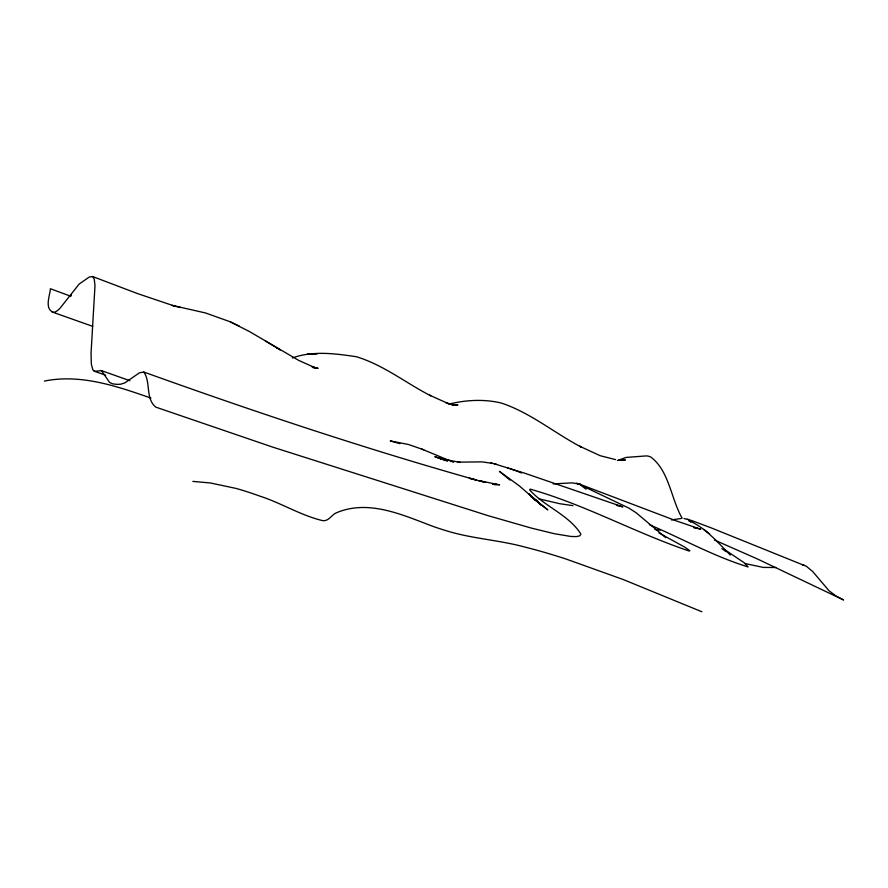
<?xml version="1.0" encoding="UTF-8"?>
<svg xmlns="http://www.w3.org/2000/svg" width="888" height="888" viewBox="0 0 888 888"><rect width="100%" height="100%" fill="white"/><g stroke="black" fill="none" stroke-linecap="round" stroke-linejoin="round"><path stroke-width="1.33" d="M617.426 460.517L626.151 457.42L646.464 455.888A58.941 28.66 -70.2 0 1 650.638 456.92C669.33 470.784 670.895 498.679 682.139 518.204M292.319 357.975C312.754 350.516 335.387 353.613 356.377 356.721C383.405 364.901 405.894 383.039 430.758 395.804L429.426 395.105L448.562 403.707L446.187 402.93L455.999 405.183L453.468 404.773L457.975 404.906L451.925 404.972L455.255 404.95L452.536 405.006M448.973 404.118C465.9 399.889 484.371 398.912 501.431 403.085C530.558 412.754 554.578 433.166 581.54 447.219L579.686 446.231L600.155 455.699L615.584 459.607M44.4 381.085C80.664 373.682 117.027 386.247 150.927 398.079M671.384 519.935L681.385 518.459M620.701 460.45L625.418 459.984L618.88 460.117M775.779 567.499L763.38 567.432L744.899 563.514M494.117 484.582L496.714 484.482L492.551 484.215L499.622 484.837L478.799 480.641L485.514 482.373L469.364 478.244L475.979 479.942C363.936 448.362 253.402 411.41 143.856 372.05L139.472 372.794L124.897 382.839L120.613 384.238L116.861 384.36L112.554 383.827L109.568 382.417L101.476 370.64L94.794 371.295L92.929 370.03L91.342 364.158L91.042 353.246L94.994 285.647L94.239 279.076L92.63 276.534L89.255 277.045L79.176 284.038L59.851 308.458A129.337 18.892 -69.5 0 1 55.189 311.921A122.666 17.938 -69.6 0 1 53.38 312.299C44.145 308.835 49.939 295.726 50.416 288.733L70.896 296.303M307.47 353.99L317.316 353.668L309.801 353.901M553.169 483.905L571.961 482.861L579.32 484.049L676.345 520.89L700.754 529.248L693.706 527.505L697.202 528.194M192.84 481.396L210.445 482.983L235.797 488.367A74.592 15.174 22.2 0 1 259.496 496.004C281.019 502.852 300.577 515.373 322.566 520.612C328.993 521.644 331.679 514.219 337.163 512.476C369.33 499.3 403.096 515.184 433.211 526.462A74.348 12.565 23 0 0 450.005 531.834C474.703 538.916 500.588 540.348 525.352 547.197A231.035 41.17 24.6 0 1 565.956 558.996L622.932 579.42L701.864 611.754M654.967 529.526L660.184 530.136M312.643 367.554L318.115 368.342L312.021 366.777L315.207 367.787L298.734 360.406L249.251 331.435L230.048 321.722L205.539 312.964L172.217 305.405L180.597 307.514M572.893 505.661L559.673 503.696L538.716 498.779M684.038 518.492L691.974 520.646L711.11 527.838L806.337 566.278L812.775 571.617L829.026 590.742L835.952 595.981L843.6 599.977L757.875 559.185L714.363 539.971M492.829 463.436L482.184 461.882L457.409 462.149L460.25 462.437L439.815 458.386L446.331 460.328L434.809 456.676L447.508 461.216M507.892 468.165L509.246 468.464M578.61 483.849L580.097 484.293L578.92 483.927M494.472 463.847L524.708 473.204L622.821 506.882L616.538 505.294L617.959 505.638M490.609 462.903L496.692 464.391M509.978 468.653L516.705 471.04M687.423 519.191L689.255 519.724M173.671 305.772L137.684 293.639L92.63 276.534M802.563 564.857L804.561 565.456M579.675 484.149L580.408 484.393M71.14 295.082L70.607 294.905L71.318 295.282M129.892 380.697L100.766 370.396M92.752 326.373L51.915 311.899M94.073 371.106L105.694 375.236M399.878 443.645L390.232 440.892L408.413 444.477L423.776 449.805M421.567 448.973L453.59 462.304M517.804 471.45L521.578 473.004M649.339 524.653C682.184 538.661 713.952 556.421 748.062 566.91L744.422 562.914L724.586 549.572M239.305 326.151L230.048 321.722M658.985 532.978L684.826 547.186L689.898 550.76L689.088 550.993C635.22 532.844 584.692 504.44 530.058 489.122L529.714 490.01C544.788 506.682 568.875 514.885 580.941 534.143L579.72 535.853L576.334 536.607L570.884 536.463L554.412 533.721L531.49 528.127L487.923 515.617L272.438 447.03L155.777 407.126C145.199 398.479 151.004 382.217 143.856 372.05M730.347 555.111C717.582 542.202 705.771 527.983 688.711 520.49L690.786 522.188M265.223 340.837L280.253 349.916L276.457 347.619M721.877 548.673L726.151 551.67M703.729 529.381L709.623 533.866M531.068 496.647L538.683 502.508L530.813 496.37M665.789 537.662L636.119 512.753L629.081 508.214L580.319 484.881L586.102 489.177M538.128 502.22L547.807 509.879L531.945 497.28L538.128 502.22L519.425 485.969L499.411 471.35L510.012 480.097M578.332 483.749L576.29 483.305L579.32 484.049L578.332 483.749M531.856 496.547L528.837 493.883L541.502 505.272L531.856 496.547"/></g></svg>
